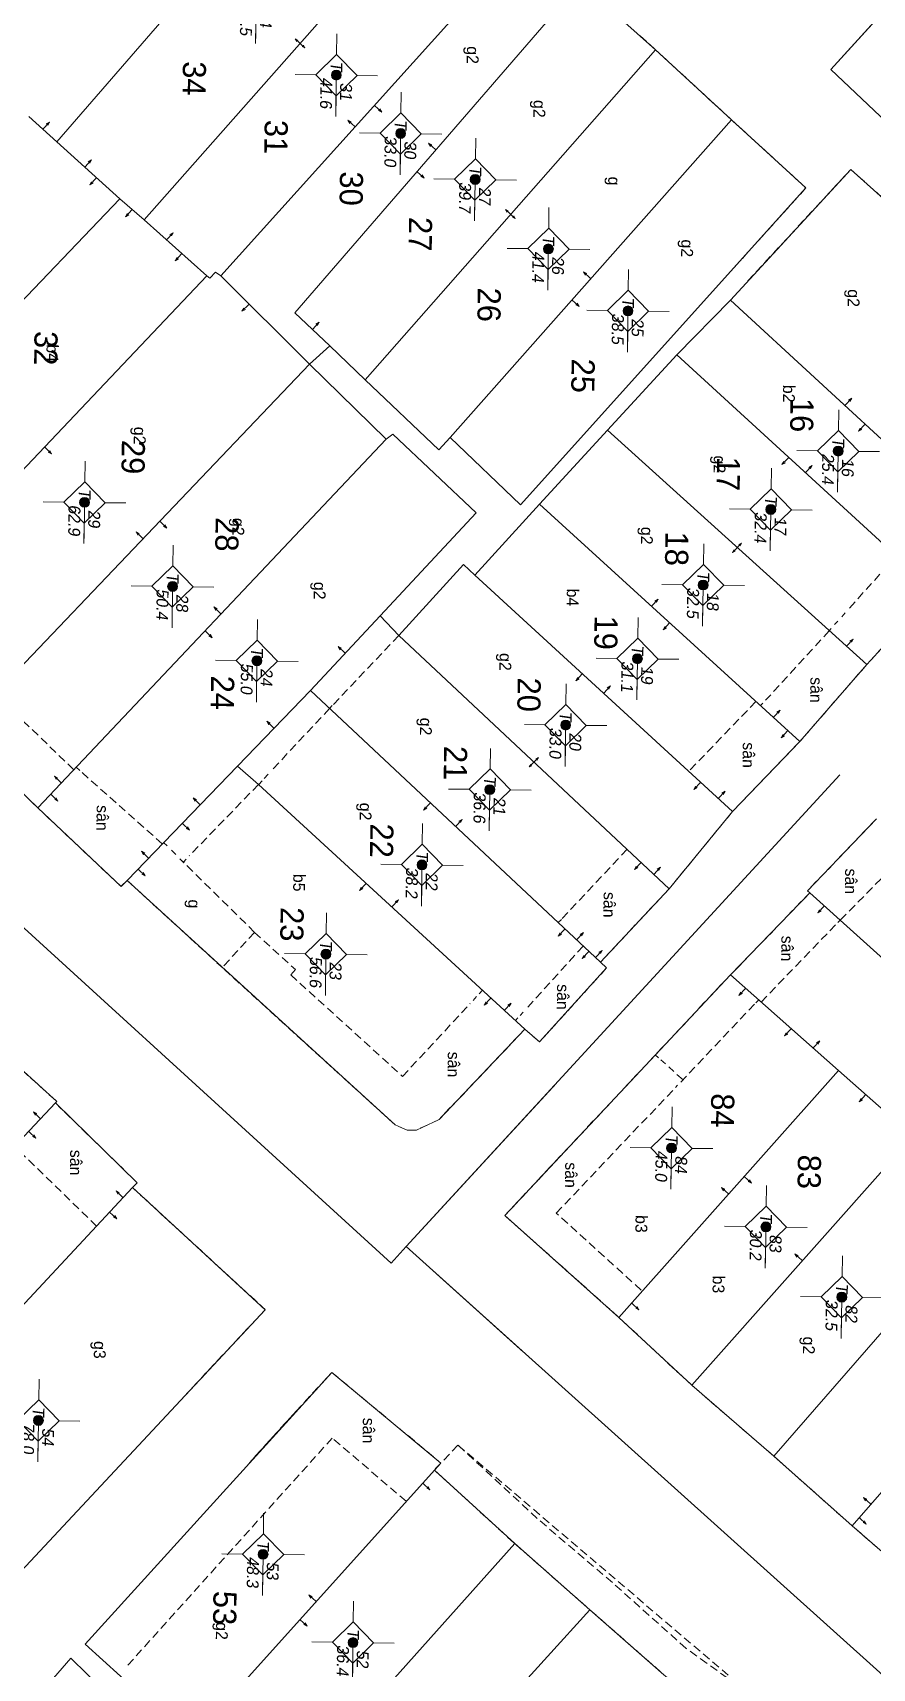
# Model space of a CAD drawing. Extents: x 601689 to 602595, y 1189742 to 1190763.
# Drawn here: x 602117.83 to 602143.24, y 1190524.76 to 1190574.29 of the extents above; entities that cross this region are included whole.
import ezdxf
from ezdxf.enums import TextEntityAlignment as Align

# ---------------------------------------------------------------- set-up
doc = ezdxf.new("R2010")
doc.units = 0
doc.header["$MEASUREMENT"] = 0
doc.linetypes.add('HIDDEN', pattern=[0.375, 0.25, -0.125])
for name, color, linetype in [('10', 250, 'Continuous'), ('11', 7, 'Continuous'), ('13', 7, 'Continuous'), ('14', 7, 'Continuous'), ('15', 7, 'Continuous'), ('16', 7, 'Continuous'), ('22', 7, 'Continuous'), ('53', 7, 'Continuous'), ('57', 7, 'Continuous')]:
    doc.layers.add(name, color=color, linetype=linetype)
doc.styles.add('TXT', font='vnshx.shx')

# ---------------------------------------------------------------- blocks, each defined once
blk = doc.blocks.new('NH3R')
at = {"layer": '16', "color": 7, "linetype": 'Continuous', "lineweight": 0}
for p, q in [((0, 0), (0.297, -0.005)), ((0.297, -0.005), (0.186, 0.031)), ((0.297, -0.005), (0.189, -0.033))]:
    blk.add_line(p, q, dxfattribs=at)
blk = doc.blocks.new('*M2137213721372137')
at = {"layer": '13', "color": 3, "linetype": 'Continuous', "lineweight": 0}
blk.add_line((602314.781, 1189788.764), (602315.801, 1189788.764), dxfattribs=at)
at = {"layer": '13', "color": 3, "linetype": 'Continuous', "lineweight": 0, "style": 'TXT', "oblique": 7.6055}
blk.add_text('T', height=0.36, dxfattribs=at).set_placement((602314.584, 1189788.764), align=Align.MIDDLE_RIGHT)
for s, p in [('52', (602314.931, 1189789.064)), ('36.4', (602314.781, 1189788.464))]:
    blk.add_text(s, height=0.36, dxfattribs=at).set_placement(p, align=Align.MIDDLE_LEFT)
blk = doc.blocks.new('*M2139213921392139')
at = {"layer": '13', "color": 3, "linetype": 'Continuous', "lineweight": 0}
blk.add_line((602312.149, 1189786.002), (602313.169, 1189786.002), dxfattribs=at)
at = {"layer": '13', "color": 3, "linetype": 'Continuous', "lineweight": 0, "style": 'TXT', "oblique": 7.6055}
for s, p in [('53', (602312.299, 1189786.302)), ('48.3', (602312.149, 1189785.702))]:
    blk.add_text(s, height=0.36, dxfattribs=at).set_placement(p, align=Align.MIDDLE_LEFT)
blk.add_text('T', height=0.36, dxfattribs=at).set_placement((602311.952, 1189786.002), align=Align.MIDDLE_RIGHT)
blk = doc.blocks.new('*M2146214621462146')
at = {"layer": '13', "color": 3, "linetype": 'Continuous', "lineweight": 0}
blk.add_line((602308.194, 1189779.144), (602309.214, 1189779.144), dxfattribs=at)
at = {"layer": '13', "color": 3, "linetype": 'Continuous', "lineweight": 0, "style": 'TXT', "oblique": 7.6055}
for s, p in [('54', (602308.344, 1189779.444)), ('78.0', (602308.194, 1189778.844))]:
    blk.add_text(s, height=0.36, dxfattribs=at).set_placement(p, align=Align.MIDDLE_LEFT)
blk.add_text('T', height=0.36, dxfattribs=at).set_placement((602307.997, 1189779.144), align=Align.MIDDLE_RIGHT)
blk = doc.blocks.new('CENTRD')
at = {"layer": '11', "linetype": 'Continuous', "lineweight": 0}
h = blk.add_hatch(color=2, dxfattribs=at)
edge = h.paths.add_edge_path()
edge.add_arc((0, 0), 0.15, 0, 360)
at = {"layer": '11', "color": 2, "linetype": 'Continuous', "lineweight": 0}
for p, q in [((0, 1.25), (0, 0.625)), ((0, 0.625), (-0.625, 0)), ((0.625, 0), (0, 0.625)), ((-0.625, 0), (-1.25, 0)), ((-0.625, 0), (0, -0.625)), ((0, -0.625), (0.625, 0)), ((1.25, 0), (0.625, 0)), ((0, -0.625), (0, -1.25))]:
    blk.add_line(p, q, dxfattribs=at)
blk.add_circle((0, 0), 0.15, dxfattribs=at)
blk = doc.blocks.new('*M2256225622562256')
at = {"layer": '13', "color": 3, "linetype": 'Continuous', "lineweight": 0}
blk.add_line((602304.107, 1189803.405), (602305.127, 1189803.405), dxfattribs=at)
at = {"layer": '13', "color": 3, "linetype": 'Continuous', "lineweight": 0, "style": 'TXT', "oblique": 7.6055}
for s, p in [('82', (602304.257, 1189803.705)), ('32.5', (602304.107, 1189803.105))]:
    blk.add_text(s, height=0.36, dxfattribs=at).set_placement(p, align=Align.MIDDLE_LEFT)
blk.add_text('T', height=0.36, dxfattribs=at).set_placement((602303.91, 1189803.405), align=Align.MIDDLE_RIGHT)
blk = doc.blocks.new('*M2257225722572257')
at = {"layer": '13', "color": 3, "linetype": 'Continuous', "lineweight": 0}
blk.add_line((602302.013, 1189801.078), (602303.033, 1189801.078), dxfattribs=at)
at = {"layer": '13', "color": 3, "linetype": 'Continuous', "lineweight": 0, "style": 'TXT', "oblique": 7.6055}
blk.add_text('T', height=0.36, dxfattribs=at).set_placement((602301.816, 1189801.078), align=Align.MIDDLE_RIGHT)
for s, p in [('83', (602302.163, 1189801.378)), ('30.2', (602302.013, 1189800.778))]:
    blk.add_text(s, height=0.36, dxfattribs=at).set_placement(p, align=Align.MIDDLE_LEFT)
blk = doc.blocks.new('*M2258225822582258')
at = {"layer": '13', "color": 3, "linetype": 'Continuous', "lineweight": 0}
blk.add_line((602299.668, 1189798.186), (602300.688, 1189798.186), dxfattribs=at)
at = {"layer": '13', "color": 3, "linetype": 'Continuous', "lineweight": 0, "style": 'TXT', "oblique": 7.6055}
blk.add_text('T', height=0.36, dxfattribs=at).set_placement((602299.471, 1189798.186), align=Align.MIDDLE_RIGHT)
for s, p in [('84', (602299.818, 1189798.486)), ('45.0', (602299.668, 1189797.886))]:
    blk.add_text(s, height=0.36, dxfattribs=at).set_placement(p, align=Align.MIDDLE_LEFT)
blk = doc.blocks.new('NH3')
at = {"layer": '16', "color": 7, "linetype": 'Continuous', "lineweight": 0}
for p, q in [((-0.199, -0.002), (-0.113, 0.021)), ((0.197, -0.012), (0.107, 0.015)), ((-0.199, -0.002), (0.197, -0.012)), ((-0.199, -0.002), (-0.116, -0.035)), ((0.197, -0.012), (0.104, -0.027))]:
    blk.add_line(p, q, dxfattribs=at)
blk = doc.blocks.new('*M2265226522652265')
at = {"layer": '13', "color": 3, "linetype": 'Continuous', "lineweight": 0}
blk.add_line((602278.492, 1189802.924), (602279.512, 1189802.924), dxfattribs=at)
at = {"layer": '13', "color": 3, "linetype": 'Continuous', "lineweight": 0, "style": 'TXT', "oblique": 7.6055}
for s, p in [('16', (602278.642, 1189803.224)), ('25.4', (602278.492, 1189802.624))]:
    blk.add_text(s, height=0.36, dxfattribs=at).set_placement(p, align=Align.MIDDLE_LEFT)
blk.add_text('T', height=0.36, dxfattribs=at).set_placement((602278.295, 1189802.924), align=Align.MIDDLE_RIGHT)
blk = doc.blocks.new('*M2268226822682268')
at = {"layer": '13', "color": 3, "linetype": 'Continuous', "lineweight": 0}
blk.add_line((602280.29, 1189800.91), (602281.31, 1189800.91), dxfattribs=at)
at = {"layer": '13', "color": 3, "linetype": 'Continuous', "lineweight": 0, "style": 'TXT', "oblique": 7.6055}
for s, p in [('17', (602280.44, 1189801.21)), ('32.4', (602280.29, 1189800.61))]:
    blk.add_text(s, height=0.36, dxfattribs=at).set_placement(p, align=Align.MIDDLE_LEFT)
blk.add_text('T', height=0.36, dxfattribs=at).set_placement((602280.093, 1189800.91), align=Align.MIDDLE_RIGHT)
blk = doc.blocks.new('*M2270227022702270')
at = {"layer": '13', "color": 3, "linetype": 'Continuous', "lineweight": 0}
blk.add_line((602282.607, 1189798.897), (602283.627, 1189798.897), dxfattribs=at)
at = {"layer": '13', "color": 3, "linetype": 'Continuous', "lineweight": 0, "style": 'TXT', "oblique": 7.6055}
for s, p in [('18', (602282.757, 1189799.197)), ('32.5', (602282.607, 1189798.597))]:
    blk.add_text(s, height=0.36, dxfattribs=at).set_placement(p, align=Align.MIDDLE_LEFT)
blk.add_text('T', height=0.36, dxfattribs=at).set_placement((602282.41, 1189798.897), align=Align.MIDDLE_RIGHT)
blk = doc.blocks.new('*M2272227222722272')
at = {"layer": '13', "color": 3, "linetype": 'Continuous', "lineweight": 0}
blk.add_line((602284.867, 1189796.939), (602285.887, 1189796.939), dxfattribs=at)
at = {"layer": '13', "color": 3, "linetype": 'Continuous', "lineweight": 0, "style": 'TXT', "oblique": 7.6055}
for s, p in [('19', (602285.017, 1189797.239)), ('31.1', (602284.867, 1189796.639))]:
    blk.add_text(s, height=0.36, dxfattribs=at).set_placement(p, align=Align.MIDDLE_LEFT)
blk.add_text('T', height=0.36, dxfattribs=at).set_placement((602284.67, 1189796.939), align=Align.MIDDLE_RIGHT)
blk = doc.blocks.new('*M2273227322732273')
at = {"layer": '13', "color": 3, "linetype": 'Continuous', "lineweight": 0}
blk.add_line((602274.342, 1189796.501), (602275.362, 1189796.501), dxfattribs=at)
at = {"layer": '13', "color": 3, "linetype": 'Continuous', "lineweight": 0, "style": 'TXT', "oblique": 7.6055}
for s, p in [('25', (602274.492, 1189796.801)), ('38.5', (602274.342, 1189796.201))]:
    blk.add_text(s, height=0.36, dxfattribs=at).set_placement(p, align=Align.MIDDLE_LEFT)
blk.add_text('T', height=0.36, dxfattribs=at).set_placement((602274.145, 1189796.501), align=Align.MIDDLE_RIGHT)
blk = doc.blocks.new('*M2275227522752275')
at = {"layer": '13', "color": 3, "linetype": 'Continuous', "lineweight": 0}
blk.add_line((602286.908, 1189794.796), (602287.928, 1189794.796), dxfattribs=at)
at = {"layer": '13', "color": 3, "linetype": 'Continuous', "lineweight": 0, "style": 'TXT', "oblique": 7.6055}
for s, p in [('20', (602287.058, 1189795.096)), ('33.0', (602286.908, 1189794.496))]:
    blk.add_text(s, height=0.36, dxfattribs=at).set_placement(p, align=Align.MIDDLE_LEFT)
blk.add_text('T', height=0.36, dxfattribs=at).set_placement((602286.711, 1189794.796), align=Align.MIDDLE_RIGHT)
blk = doc.blocks.new('*M2277227722772277')
at = {"layer": '13', "color": 3, "linetype": 'Continuous', "lineweight": 0}
blk.add_line((602272.5, 1189794.064), (602273.52, 1189794.064), dxfattribs=at)
at = {"layer": '13', "color": 3, "linetype": 'Continuous', "lineweight": 0, "style": 'TXT', "oblique": 7.6055}
for s, p in [('26', (602272.65, 1189794.364)), ('41.4', (602272.5, 1189793.764))]:
    blk.add_text(s, height=0.36, dxfattribs=at).set_placement(p, align=Align.MIDDLE_LEFT)
blk.add_text('T', height=0.36, dxfattribs=at).set_placement((602272.303, 1189794.064), align=Align.MIDDLE_RIGHT)
blk = doc.blocks.new('*M2278227822782278')
at = {"layer": '13', "color": 3, "linetype": 'Continuous', "lineweight": 0}
blk.add_line((602288.896, 1189792.528), (602289.916, 1189792.528), dxfattribs=at)
at = {"layer": '13', "color": 3, "linetype": 'Continuous', "lineweight": 0, "style": 'TXT', "oblique": 7.6055}
for s, p in [('21', (602289.046, 1189792.828)), ('36.6', (602288.896, 1189792.228))]:
    blk.add_text(s, height=0.36, dxfattribs=at).set_placement(p, align=Align.MIDDLE_LEFT)
blk.add_text('T', height=0.36, dxfattribs=at).set_placement((602288.699, 1189792.528), align=Align.MIDDLE_RIGHT)
blk = doc.blocks.new('*M2279227922792279')
at = {"layer": '13', "color": 3, "linetype": 'Continuous', "lineweight": 0}
blk.add_line((602270.429, 1189791.818), (602271.449, 1189791.818), dxfattribs=at)
at = {"layer": '13', "color": 3, "linetype": 'Continuous', "lineweight": 0, "style": 'TXT', "oblique": 7.6055}
for s, p in [('27', (602270.579, 1189792.118)), ('39.7', (602270.429, 1189791.518))]:
    blk.add_text(s, height=0.36, dxfattribs=at).set_placement(p, align=Align.MIDDLE_LEFT)
blk.add_text('T', height=0.36, dxfattribs=at).set_placement((602270.232, 1189791.818), align=Align.MIDDLE_RIGHT)
blk = doc.blocks.new('*M2282228222822282')
at = {"layer": '13', "color": 3, "linetype": 'Continuous', "lineweight": 0}
blk.add_line((602291.203, 1189790.51), (602292.223, 1189790.51), dxfattribs=at)
at = {"layer": '13', "color": 3, "linetype": 'Continuous', "lineweight": 0, "style": 'TXT', "oblique": 7.6055}
for s, p in [('22', (602291.353, 1189790.81)), ('38.2', (602291.203, 1189790.21))]:
    blk.add_text(s, height=0.36, dxfattribs=at).set_placement(p, align=Align.MIDDLE_LEFT)
blk.add_text('T', height=0.36, dxfattribs=at).set_placement((602291.006, 1189790.51), align=Align.MIDDLE_RIGHT)
blk = doc.blocks.new('*M2283228322832283')
at = {"layer": '13', "color": 3, "linetype": 'Continuous', "lineweight": 0}
blk.add_line((602269.068, 1189789.542), (602270.088, 1189789.542), dxfattribs=at)
at = {"layer": '13', "color": 3, "linetype": 'Continuous', "lineweight": 0, "style": 'TXT', "oblique": 7.6055}
for s, p in [('30', (602269.218, 1189789.842)), ('33.0', (602269.068, 1189789.242))]:
    blk.add_text(s, height=0.36, dxfattribs=at).set_placement(p, align=Align.MIDDLE_LEFT)
blk.add_text('T', height=0.36, dxfattribs=at).set_placement((602268.871, 1189789.542), align=Align.MIDDLE_RIGHT)
blk = doc.blocks.new('*M2285228522852285')
at = {"layer": '13', "color": 3, "linetype": 'Continuous', "lineweight": 0}
blk.add_line((602293.948, 1189787.642), (602294.968, 1189787.642), dxfattribs=at)
at = {"layer": '13', "color": 3, "linetype": 'Continuous', "lineweight": 0, "style": 'TXT', "oblique": 7.6055}
for s, p in [('23', (602294.098, 1189787.942)), ('56.6', (602293.948, 1189787.342))]:
    blk.add_text(s, height=0.36, dxfattribs=at).set_placement(p, align=Align.MIDDLE_LEFT)
blk.add_text('T', height=0.36, dxfattribs=at).set_placement((602293.751, 1189787.642), align=Align.MIDDLE_RIGHT)
blk = doc.blocks.new('*M2286228622862286')
at = {"layer": '13', "color": 3, "linetype": 'Continuous', "lineweight": 0}
blk.add_line((602267.33, 1189787.571), (602268.35, 1189787.571), dxfattribs=at)
at = {"layer": '13', "color": 3, "linetype": 'Continuous', "lineweight": 0, "style": 'TXT', "oblique": 7.6055}
for s, p in [('31', (602267.48, 1189787.871)), ('41.6', (602267.33, 1189787.271))]:
    blk.add_text(s, height=0.36, dxfattribs=at).set_placement(p, align=Align.MIDDLE_LEFT)
blk.add_text('T', height=0.36, dxfattribs=at).set_placement((602267.133, 1189787.571), align=Align.MIDDLE_RIGHT)
blk = doc.blocks.new('*M2288228822882288')
at = {"layer": '13', "color": 3, "linetype": 'Continuous', "lineweight": 0}
blk.add_line((602285.098, 1189785.424), (602286.118, 1189785.424), dxfattribs=at)
at = {"layer": '13', "color": 3, "linetype": 'Continuous', "lineweight": 0, "style": 'TXT', "oblique": 7.6055}
for s, p in [('24', (602285.248, 1189785.724)), ('55.0', (602285.098, 1189785.124))]:
    blk.add_text(s, height=0.36, dxfattribs=at).set_placement(p, align=Align.MIDDLE_LEFT)
blk.add_text('T', height=0.36, dxfattribs=at).set_placement((602284.901, 1189785.424), align=Align.MIDDLE_RIGHT)
blk = doc.blocks.new('*M2290229022902290')
at = {"layer": '13', "color": 3, "linetype": 'Continuous', "lineweight": 0}
blk.add_line((602265.158, 1189785.114), (602266.178, 1189785.114), dxfattribs=at)
at = {"layer": '13', "color": 3, "linetype": 'Continuous', "lineweight": 0, "style": 'TXT', "oblique": 7.6055}
for s, p in [('34', (602265.308, 1189785.414)), ('51.5', (602265.158, 1189784.814))]:
    blk.add_text(s, height=0.36, dxfattribs=at).set_placement(p, align=Align.MIDDLE_LEFT)
blk.add_text('T', height=0.36, dxfattribs=at).set_placement((602264.961, 1189785.114), align=Align.MIDDLE_RIGHT)
blk = doc.blocks.new('*M2291229122912291')
at = {"layer": '13', "color": 3, "linetype": 'Continuous', "lineweight": 0}
blk.add_line((602282.885, 1189782.839), (602283.905, 1189782.839), dxfattribs=at)
at = {"layer": '13', "color": 3, "linetype": 'Continuous', "lineweight": 0, "style": 'TXT', "oblique": 7.6055}
blk.add_text('T', height=0.36, dxfattribs=at).set_placement((602282.688, 1189782.839), align=Align.MIDDLE_RIGHT)
for s, p in [('28', (602283.035, 1189783.139)), ('50.4', (602282.885, 1189782.539))]:
    blk.add_text(s, height=0.36, dxfattribs=at).set_placement(p, align=Align.MIDDLE_LEFT)
blk = doc.blocks.new('*M2295229522952295')
at = {"layer": '13', "color": 3, "linetype": 'Continuous', "lineweight": 0}
blk.add_line((602280.377, 1189780.137), (602281.397, 1189780.137), dxfattribs=at)
at = {"layer": '13', "color": 3, "linetype": 'Continuous', "lineweight": 0, "style": 'TXT', "oblique": 7.6055}
for s, p in [('29', (602280.527, 1189780.437)), ('62.9', (602280.377, 1189779.837))]:
    blk.add_text(s, height=0.36, dxfattribs=at).set_placement(p, align=Align.MIDDLE_LEFT)
blk.add_text('T', height=0.36, dxfattribs=at).set_placement((602280.18, 1189780.137), align=Align.MIDDLE_RIGHT)

msp = doc.modelspace()

# ---------------------------------------------------------------- linework, layer by layer
at = {"layer": '10', "color": 7, "linetype": 'Continuous', "lineweight": 0}
for p, q in [((602127.857, 1190581.732), (602118.559, 1190570.979)), ((602130.624, 1190579.284), (602121.197, 1190568.623)), ((602132.836, 1190577.264), (602123.524, 1190566.921)), ((602136.679, 1190573.77), (602134.406, 1190575.803)), ((602136.679, 1190573.77), (602127.891, 1190563.781)), ((602138.979, 1190571.649), (602136.679, 1190573.77)), ((602117.709, 1190571.751), (602118.559, 1190570.979)), ((602138.979, 1190571.649), (602130.458, 1190562.035)), ((602118.559, 1190570.979), (602120.465, 1190569.253)), ((602110.016, 1190558.356), (602120.465, 1190569.253)), ((602120.465, 1190569.253), (602121.197, 1190568.623)), ((602121.197, 1190568.623), (602123.094, 1190566.927)), ((602123.524, 1190566.921), (602126.207, 1190564.254)), ((602138.945, 1190566.19), (602137.321, 1190564.531)), ((602147.092, 1190558.678), (602138.945, 1190566.19)), ((602126.207, 1190564.254), (602126.815, 1190564.806)), ((602126.815, 1190564.806), (602127.891, 1190563.781)), ((602137.321, 1190564.531), (602135.22, 1190562.25)), ((602145.115, 1190557.394), (602137.321, 1190564.531)), ((602115.594, 1190553.119), (602126.207, 1190564.254)), ((602126.207, 1190564.254), (602128.527, 1190561.983)), ((602117.982, 1190550.816), (602128.527, 1190561.983)), ((602133.169, 1190560.008), (602135.22, 1190562.25)), ((602143.073, 1190555.153), (602135.22, 1190562.25)), ((602131.21, 1190557.865), (602133.169, 1190560.008)), ((602141.051, 1190552.83), (602133.169, 1190560.008)), ((602139.012, 1190550.708), (602131.21, 1190557.865)), ((602145.115, 1190557.394), (602143.073, 1190555.153)), ((602128.343, 1190556.635), (602126.232, 1190554.373)), ((602128.905, 1190556.036), (602128.343, 1190556.635)), ((602137.09, 1190548.364), (602128.905, 1190556.036)), ((602143.073, 1190555.153), (602141.051, 1190552.83)), ((602124.02, 1190552.083), (602126.232, 1190554.373)), ((602126.232, 1190554.373), (602135.009, 1190546.143)), ((602117.982, 1190550.816), (602115.594, 1190553.119)), ((602141.051, 1190552.83), (602139.012, 1190550.708)), ((602120.683, 1190548.619), (602124.02, 1190552.083)), ((602139.012, 1190550.708), (602137.09, 1190548.364)), ((602137.09, 1190548.364), (602135.009, 1190546.143)), ((602141.348, 1190548.246), (602138.944, 1190545.759)), ((602141.348, 1190548.246), (602151.207, 1190539.35)), ((602138.944, 1190545.759), (602142.214, 1190542.864)), ((602135.572, 1190535.384), (602142.214, 1190542.864)), ((602142.214, 1190542.864), (602144.468, 1190540.872)), ((602118.511, 1190541.879), (602108.626, 1190531.363)), ((602137.774, 1190533.333), (602144.468, 1190540.872)), ((602120.846, 1190539.317), (602111.132, 1190528.889)), ((602146.859, 1190538.76), (602140.255, 1190531.19)), ((602142.626, 1190529.077), (602149.362, 1190536.805)), ((602137.774, 1190533.333), (602135.572, 1190535.384)), ((602140.255, 1190531.19), (602137.774, 1190533.333)), ((602129.988, 1190530.76), (602122.626, 1190522.581)), ((602129.988, 1190530.76), (602132.418, 1190528.536)), ((602142.626, 1190529.077), (602140.255, 1190531.19)), ((602144.869, 1190527.127), (602142.626, 1190529.077)), ((602132.418, 1190528.536), (602125.106, 1190520.357)), ((602132.418, 1190528.536), (602134.691, 1190526.535)), ((602134.691, 1190526.535), (602127.278, 1190518.367)), ((602134.691, 1190526.535), (602136.934, 1190524.564))]:
    msp.add_line(p, q, dxfattribs=at)
for points in [[(602134.406, 1190575.803), (602125.759, 1190565.81), (602126.815, 1190564.806)], [(602138.979, 1190571.649), (602141.231, 1190569.588), (602132.589, 1190559.996), (602130.458, 1190562.035)], [(602138.945, 1190566.19), (602142.589, 1190570.149), (602150.255, 1190563.264), (602149.706, 1190562.622), (602150.14, 1190562.226), (602147.092, 1190558.678)], [(602112.583, 1190555.94), (602113.281, 1190556.571), (602123.094, 1190566.927)], [(602123.524, 1190566.921), (602123.355, 1190567.033), (602123.183, 1190566.856), (602123.094, 1190566.927)], [(602127.891, 1190563.781), (602130.122, 1190561.66), (602130.458, 1190562.035)], [(602128.527, 1190561.983), (602128.729, 1190562.13), (602131.245, 1190559.745), (602128.343, 1190556.635)], [(602131.21, 1190557.865), (602130.865, 1190558.18), (602128.905, 1190556.036)], [(602132.722, 1190544.114), (602124.662, 1190551.525), (602124.02, 1190552.083)], [(602117.982, 1190550.816), (602120.5, 1190548.432), (602120.683, 1190548.619)], [(602143.369, 1190550.488), (602141.279, 1190548.307), (602141.348, 1190548.246)], [(602132.722, 1190544.114), (602130.124, 1190541.379), (602129.44, 1190541.058), (602129.16, 1190541.052), (602128.792, 1190541.217), (602120.683, 1190548.619)], [(602132.722, 1190544.114), (602133.166, 1190543.727), (602135.197, 1190545.97), (602135.009, 1190546.143)], [(602138.944, 1190545.759), (602132.115, 1190538.472), (602135.572, 1190535.384)], [(602118.511, 1190541.879), (602118.551, 1190541.928), (602116.101, 1190544.141), (602105.492, 1190532.567)], [(602118.511, 1190541.879), (602120.987, 1190539.465), (602120.846, 1190539.317)], [(602120.846, 1190539.317), (602124.864, 1190535.621), (602115.04, 1190525.105)], [(602122.626, 1190522.581), (602119.416, 1190525.495), (602126.879, 1190533.723), (602130.182, 1190530.978), (602129.988, 1190530.76)], [(602126.619, 1190514.026), (602126.678, 1190513.975), (602128.639, 1190516.238), (602128.62, 1190516.298), (602119.967, 1190524.098), (602118.98, 1190525.071), (602116.805, 1190522.561)]]:
    msp.add_lwpolyline(points, dxfattribs=at)
at = {"layer": '14', "color": 6, "linetype": 'HIDDEN', "lineweight": 0}
for p, q in [((602143.969, 1190558.45), (602142.526, 1190556.84)), ((602142.201, 1190556.474), (602142.1, 1190556.366)), ((602142.415, 1190556.721), (602142.313, 1190556.603)), ((602128.905, 1190556.036), (602126.895, 1190553.914)), ((602119.068, 1190551.971), (602116.69, 1190554.264)), ((602139.718, 1190554.038), (602137.688, 1190551.925)), ((602139.928, 1190553.985), (602139.857, 1190553.916)), ((602126.814, 1190553.826), (602125.038, 1190551.929)), ((602126.895, 1190553.914), (602126.814, 1190553.826)), ((602119.248, 1190551.949), (602119.139, 1190552.051)), ((602121.748, 1190549.725), (602119.248, 1190551.949)), ((602124.662, 1190551.525), (602122.563, 1190549.363)), ((602124.774, 1190551.633), (602124.672, 1190551.524)), ((602124.957, 1190551.84), (602124.835, 1190551.702)), ((602121.897, 1190549.662), (602121.788, 1190549.764)), ((602122.153, 1190549.399), (602122.025, 1190549.531)), ((602135.816, 1190549.561), (602133.827, 1190547.439)), ((602142.278, 1190547.422), (602144.387, 1190549.564)), ((602122.4, 1190549.155), (602122.281, 1190549.277)), ((602124.541, 1190547.046), (602122.291, 1190549.267)), ((602122.471, 1190549.264), (602122.39, 1190549.175)), ((602133.827, 1190547.439), (602133.735, 1190547.34)), ((602139.873, 1190544.936), (602142.196, 1190547.343)), ((602142.196, 1190547.343), (602142.278, 1190547.422)), ((602124.541, 1190547.046), (602123.567, 1190545.989)), ((602124.47, 1190546.967), (602124.541, 1190547.046)), ((602124.541, 1190547.046), (602125.776, 1190545.919)), ((602134.486, 1190546.629), (602132.76, 1190544.723)), ((602125.634, 1190545.761), (602125.776, 1190545.919)), ((602125.634, 1190545.761), (602129.021, 1190542.684)), ((602131.153, 1190544.986), (602131.255, 1190545.104)), ((602131.336, 1190545.183), (602131.438, 1190545.291)), ((602129.021, 1190542.684), (602131.072, 1190544.896)), ((602132.669, 1190544.625), (602132.578, 1190544.526)), ((602137.44, 1190542.509), (602139.713, 1190544.917)), ((602139.713, 1190544.917), (602139.804, 1190545.007)), ((602132.507, 1190544.457), (602132.435, 1190544.378)), ((602136.769, 1190543.248), (602136.671, 1190543.339)), ((602136.978, 1190543.065), (602136.84, 1190543.187)), ((602137.511, 1190542.578), (602137.076, 1190542.973)), ((602133.675, 1190538.54), (602137.348, 1190542.42)), ((602119.76, 1190538.151), (602117.391, 1190540.454)), ((602133.734, 1190538.489), (602133.675, 1190538.54)), ((602136.243, 1190536.215), (602133.734, 1190538.489)), ((602126.891, 1190531.733), (602120.625, 1190524.768)), ((602129.126, 1190529.822), (602126.891, 1190531.733))]:
    msp.add_line(p, q, dxfattribs=at)
msp.add_lwpolyline([(602141.999, 1190556.247), (602141.938, 1190556.178), (602140.009, 1190554.074)], dxfattribs=at)
at = {"layer": '22', "color": 7, "linetype": 'HIDDEN', "lineweight": 0}
for p, q in [((602136.679, 1190573.77), (602136.194, 1190574.207)), ((602138.979, 1190571.649), (602136.679, 1190573.77)), ((602138.979, 1190571.649), (602141.231, 1190569.588)), ((602139.472, 1190566.772), (602142.589, 1190570.149)), ((602150.255, 1190563.264), (602142.589, 1190570.149)), ((602141.231, 1190569.588), (602139.007, 1190567.119)), ((602145.115, 1190557.394), (602143.073, 1190555.153)), ((602143.073, 1190555.153), (602141.051, 1190552.83)), ((602117.982, 1190550.816), (602115.594, 1190553.119)), ((602141.051, 1190552.83), (602139.012, 1190550.708)), ((602117.982, 1190550.816), (602120.5, 1190548.432)), ((602139.012, 1190550.708), (602137.09, 1190548.364)), ((602143.369, 1190550.488), (602141.279, 1190548.307)), ((602120.683, 1190548.619), (602120.5, 1190548.432)), ((602123.586, 1190545.959), (602120.683, 1190548.619)), ((602137.09, 1190548.364), (602135.009, 1190546.143)), ((602141.348, 1190548.246), (602139.086, 1190545.897)), ((602141.279, 1190548.307), (602141.348, 1190548.246)), ((602135.197, 1190545.97), (602135.009, 1190546.143)), ((602128.792, 1190541.217), (602123.586, 1190545.959)), ((602138.944, 1190545.759), (602132.115, 1190538.472)), ((602135.197, 1190545.97), (602133.166, 1190543.727)), ((602139.086, 1190545.897), (602138.944, 1190545.759)), ((602116.101, 1190544.141), (602118.551, 1190541.928)), ((602128.792, 1190541.217), (602125.334, 1190544.365)), ((602132.722, 1190544.114), (602130.124, 1190541.379)), ((602133.166, 1190543.727), (602132.722, 1190544.114)), ((602132.275, 1190543.64), (602130.124, 1190541.379)), ((602118.551, 1190541.928), (602118.511, 1190541.879)), ((602118.511, 1190541.879), (602120.987, 1190539.465)), ((602129.16, 1190541.052), (602128.792, 1190541.217)), ((602129.16, 1190541.052), (602128.792, 1190541.217)), ((602130.124, 1190541.379), (602129.44, 1190541.058)), ((602130.124, 1190541.379), (602129.44, 1190541.058)), ((602134.793, 1190541.335), (602132.115, 1190538.472)), ((602129.44, 1190541.058), (602129.16, 1190541.052)), ((602129.44, 1190541.058), (602129.16, 1190541.052)), ((602120.987, 1190539.465), (602120.846, 1190539.317)), ((602120.846, 1190539.317), (602124.864, 1190535.621)), ((602121.092, 1190539.093), (602124.864, 1190535.621)), ((602135.572, 1190535.384), (602132.115, 1190538.472)), ((602134.574, 1190536.278), (602132.115, 1190538.472)), ((602124.864, 1190535.621), (602122.318, 1190532.896)), ((602124.864, 1190535.621), (602122.379, 1190532.965)), ((602137.774, 1190533.333), (602135.572, 1190535.384)), ((602125.793, 1190532.538), (602126.879, 1190533.723)), ((602125.793, 1190532.538), (602126.879, 1190533.723)), ((602126.879, 1190533.723), (602130.182, 1190530.978)), ((602126.879, 1190533.723), (602129.756, 1190531.333)), ((602140.255, 1190531.19), (602137.774, 1190533.333)), ((602124.391, 1190530.987), (602125.793, 1190532.538)), ((602124.564, 1190531.185), (602125.793, 1190532.538)), ((602130.698, 1190531.521), (602130.182, 1190530.978)), ((602130.698, 1190531.521), (602130.182, 1190530.978)), ((602133.098, 1190529.298), (602130.698, 1190531.521)), ((602130.698, 1190531.521), (602149.194, 1190515.767)), ((602130.182, 1190530.978), (602129.979, 1190530.77)), ((602142.626, 1190529.077), (602140.255, 1190531.19)), ((602135.372, 1190527.356), (602133.098, 1190529.298)), ((602144.869, 1190527.127), (602142.626, 1190529.077)), ((602137.605, 1190525.366), (602135.372, 1190527.356)), ((602140.06, 1190523.592), (602137.605, 1190525.366))]:
    msp.add_line(p, q, dxfattribs=at)
msp.add_lwpolyline([(602129.988, 1190530.76), (602132.418, 1190528.536), (602134.691, 1190526.535), (602136.934, 1190524.564), (602139.317, 1190522.612), (602141.57, 1190520.671), (602143.843, 1190518.65)], dxfattribs=at)
at = {"layer": '57', "color": 172, "linetype": 'Continuous', "lineweight": 0}
for points in [[(602153.179, 1190585.485), (602141.981, 1190573.178), (602152.673, 1190563.061), (602144.632, 1190554.311)], [(602151.769, 1190583.924), (602141.981, 1190573.178), (602152.673, 1190563.061), (602144.642, 1190554.321)], [(602129.132, 1190537.532), (602128.674, 1190537.029), (602123.567, 1190541.689), (602109.365, 1190554.655)], [(602129.132, 1190537.532), (602128.674, 1190537.029), (602123.567, 1190541.689), (602109.365, 1190554.655)], [(602142.257, 1190551.813), (602129.132, 1190537.532), (602154.796, 1190514.439)], [(602142.257, 1190551.813), (602129.132, 1190537.532), (602132.678, 1190534.333)], [(602133.679, 1190542.481), (602129.132, 1190537.532), (602154.796, 1190514.439)], [(602129.132, 1190537.532), (602128.674, 1190537.029), (602123.567, 1190541.689)]]:
    msp.add_lwpolyline(points, dxfattribs=at)

# ---------------------------------------------------------------- block references
at = {"layer": '11', "color": 2, "linetype": 'Continuous', "lineweight": 0, "rotation": 269.1680420500809}
for p in [(602124.592, 1190575.211), (602127.017, 1190573.004), (602128.963, 1190571.237), (602131.219, 1190569.843), (602133.435, 1190567.74), (602135.845, 1190565.863), (602142.207, 1190561.62), (602119.395, 1190560.066), (602140.167, 1190559.851), (602122.06, 1190557.519), (602138.12, 1190557.564), (602124.613, 1190555.269), (602136.13, 1190555.332), (602133.957, 1190553.323), (602131.661, 1190551.368), (602129.609, 1190549.09), (602126.702, 1190546.387), (602137.162, 1190540.515), (602140.019, 1190538.128), (602142.316, 1190536.001), (602117.998, 1190532.266), (602124.798, 1190528.212), (602127.521, 1190525.54)]:
    msp.add_blockref('CENTRD', p, dxfattribs=at)
at = {"layer": '13', "color": 3, "linetype": 'Continuous', "lineweight": 0, "rotation": 269.1680420500809}
for name in ['*M2290229022902290', '*M2286228622862286', '*M2283228322832283', '*M2279227922792279', '*M2277227722772277', '*M2273227322732273', '*M2265226522652265', '*M2295229522952295', '*M2268226822682268', '*M2291229122912291', '*M2270227022702270', '*M2288228822882288', '*M2272227222722272', '*M2275227522752275', '*M2278227822782278', '*M2282228222822282', '*M2285228522852285', '*M2258225822582258', '*M2257225722572257', '*M2256225622562256', '*M2146214621462146', '*M2139213921392139', '*M2137213721372137']:
    msp.add_blockref(name, (-578790.27, 1810052.359), dxfattribs=at)
at = {"layer": '16', "color": 7, "linetype": 'Continuous', "lineweight": 0}
for name, p, rotation in [('NH3', (602125.91, 1190573.959), 138.5102294961055), ('NH3R', (602128.175, 1190572.088), 317.999359801125), ('NH3R', (602118.135, 1190571.365), 47.74470593611685), ('NH3R', (602127.586, 1190571.435), 137.9993598011249), ('NH3R', (602124.372, 1190566.059), 224.8842114277797), ('NH3R', (602126.292, 1190565.303), 47.3946923375653), ('NH3R', (602142.411, 1190563.002), 47.31949122250485), ('NH3R', (602143.024, 1190562.433), 227.3194912225049), ('NH3R', (602118.183, 1190561.744), 316.5447026497982), ('NH3R', (602121.672, 1190559.496), 316.3751501947097), ('NH3R', (602121.165, 1190558.963), 136.3751501947096), ('NH3R', (602123.523, 1190556.691), 136.6298636046161), ('NH3R', (602123.047, 1190556.176), 316.6298636046162), ('NH3R', (602127.287, 1190555.499), 136.9603629491518), ('NH3R', (602134.469, 1190554.88), 227.4612075762393), ('NH3R', (602135.112, 1190554.291), 47.46120757623929), ('NH3R', (602125.126, 1190553.228), 135.9974044589258), ('NH3', (602132.992, 1190552.201), 46.8564843576097), ('NH3R', (602118.693, 1190551.566), 136.0727194552933), ('NH3R', (602138.045, 1190551.591), 227.4612075762393), ('NH3R', (602122.894, 1190550.909), 136.0727194552933), ('NH3R', (602138.578, 1190551.103), 47.46120757623929), ('NH3R', (602129.856, 1190550.963), 227.3946923375652), ('NH3R', (602122.357, 1190550.346), 316.0727194552932), ('NH3R', (602130.625, 1190550.253), 47.3946923375653), ('NH3R', (602121.331, 1190549.29), 136.0727194552933), ('NH3R', (602136.241, 1190549.165), 227.4612075762393), ('NH3R', (602136.626, 1190548.801), 47.46120757623929), ('NH3R', (602127.922, 1190548.53), 227.3946923375652), ('NH3R', (602128.692, 1190547.819), 47.3946923375653), ('NH3R', (602133.933, 1190547.147), 227.4612075762393), ('NH3R', (602134.289, 1190546.822), 47.46120757623929), ('NH3R', (602134.664, 1190546.467), 227.4612075762393), ('NH3R', (602134.861, 1190546.284), 47.46120757623929), ('NH3R', (602131.694, 1190545.058), 227.3946923375652), ('NH3R', (602132.1, 1190544.682), 47.3946923375653), ('NH3R', (602117.708, 1190541.019), 317.0355441510694), ('NH3R', (602120.561, 1190539.01), 137.0355441510693), ('NH3R', (602120.155, 1190538.576), 317.0355441510694), ('NH3R', (602126.403, 1190526.78), 138.0180835942411)]:
    msp.add_blockref(name, p, dxfattribs=dict(at, rotation=rotation))
for name, p, xscale, yscale, rotation in [('NH3R', (602130.027, 1190570.742), 1.000001136528984, 1.000001136528984, 139.1250185240735), ('NH3R', (602119.399, 1190570.218), 1.000002000065068, 1.000002000065068, 47.8390283264905), ('NH3R', (602119.754, 1190569.893), 1.000002000065068, 1.000002000065068, 227.8390283264905), ('NH3R', (602129.457, 1190570.08), 1.000001136528984, 1.000001136528984, 319.1250185240735), ('NH3R', (602120.832, 1190568.938), 0.9999977708811174, 0.9999977708811174, 229.2585533829559), ('NH3', (602132.28, 1190568.791), 1.000001199185168, 1.000001199185168, 138.5478791766868), ('NH3R', (602121.878, 1190568.014), 1.000001155990457, 1.000001155990457, 48.19791728588719), ('NH3R', (602122.343, 1190567.597), 1.000001155990457, 1.000001155990457, 228.1979172858872), ('NH3R', (602134.714, 1190566.847), 0.9999989075102143, 0.9999989075102143, 138.4436405219175), ('NH3R', (602134.144, 1190566.195), 0.9999989075102143, 0.9999989075102143, 318.4436405219175), ('NH3R', (602140.71, 1190561.425), 1.00000106673873, 1.00000106673873, 227.517707781424), ('NH3R', (602141.213, 1190560.968), 1.00000106673873, 1.00000106673873, 47.51770778142407), ('NH3', (602139.142, 1190558.696), 1.000002897655213, 1.000002897655213, 47.88666608920471), ('NH3R', (602136.557, 1190556.921), 0.9999976020481912, 0.9999976020481912, 47.6783681289316), ('NH3R', (602137.111, 1190556.424), 0.9999976020481915, 0.9999976020481915, 227.6783681289316), ('NH3R', (602142.461, 1190555.711), 1.00000106673873, 1.00000106673873, 47.51770778142407), ('NH3R', (602140.252, 1190553.56), 0.9999976020481912, 0.9999976020481912, 47.6783681289316), ('NH3R', (602140.686, 1190553.155), 0.9999976020481915, 0.9999976020481915, 227.6783681289316), ('NH3R', (602118.378, 1190551.231), 0.9999986849224836, 0.9999986849224836, 316.0916000813754), ('NH3R', (602121.018, 1190548.964), 0.9999986849224836, 0.9999986849224836, 316.0916000813754), ('NH3R', (602141.793, 1190547.849), 0.999997889840442, 0.999997889840442, 227.3759915296011), ('NH3R', (602139.409, 1190545.352), 0.999997889840442, 0.999997889840442, 227.3759915296011), ('NH3R', (602140.783, 1190544.123), 0.999997889840442, 0.999997889840442, 227.3759915296011), ('NH3R', (602141.444, 1190543.544), 0.9999982360388844, 0.9999982360388844, 47.94321355407329), ('NH3R', (602143.045, 1190542.132), 0.999997889840442, 0.999997889840442, 227.3759915296011), ('NH3R', (602118.064, 1190541.404), 0.9999987481317668, 0.9999987481317668, 136.7618663267387), ('NH3R', (602139.36, 1190539.652), 1.000001478476222, 1.000001478476222, 318.3972804208792), ('NH3R', (602138.894, 1190539.119), 1.00000151664021, 1.00000151664021, 138.3870649161315), ('NH3R', (602141.116, 1190537.108), 1.000001478476222, 1.000001478476222, 138.3972804208792), ('NH3R', (602135.958, 1190535.819), 1.000001478476222, 1.000001478476222, 318.3972804208792), ('NH3R', (602129.633, 1190530.365), 0.9999983901806913, 0.9999983901806913, 317.7823291003813), ('NH3R', (602143.195, 1190529.729), 1.000001478476222, 1.000001478476222, 138.3972804208792), ('NH3R', (602142.839, 1190529.324), 1.000001478476222, 1.000001478476222, 318.3972804208792), ('NH3R', (602125.916, 1190526.236), 0.9999983901806913, 0.9999983901806913, 317.7823291003813)]:
    msp.add_blockref(name, p, dxfattribs=dict(at, xscale=xscale, yscale=yscale, rotation=rotation))

# ---------------------------------------------------------------- texts
at = {"layer": '15', "color": 7, "linetype": 'Continuous', "lineweight": 0, "style": 'TXT'}
for s, p in [('g2', (602131.15, 1190573.877)), ('g2', (602133.167, 1190572.249)), ('g', (602135.426, 1190569.928)), ('g2', (602137.639, 1190568.027)), ('g2', (602142.679, 1190566.519)), ('b4', (602118.425, 1190564.851)), ('b2', (602140.72, 1190563.625)), ('g2', (602121.071, 1190562.354)), ('g2', (602138.62, 1190561.484)), ('g2', (602124.053, 1190559.593)), ('g2', (602136.421, 1190559.324)), ('g2', (602126.517, 1190557.659)), ('b4', (602134.174, 1190557.454)), ('g2', (602132.138, 1190555.503)), ('s%%169n', (602141.548, 1190554.773)), ('g2', (602129.731, 1190553.545)), ('s%%169n', (602139.501, 1190552.801)), ('s%%169n', (602119.944, 1190550.899)), ('g2', (602127.906, 1190550.97)), ('b5', (602125.896, 1190548.817)), ('s%%169n', (602142.599, 1190548.978)), ('s%%169n', (602135.289, 1190548.269)), ('g', (602122.715, 1190548.041)), ('s%%169n', (602140.67, 1190546.945)), ('s%%169n', (602133.88, 1190545.478)), ('s%%169n', (602130.572, 1190543.433)), ('s%%169n', (602119.141, 1190540.46)), ('s%%169n', (602134.126, 1190540.084)), ('b3', (602136.254, 1190538.485)), ('b3', (602138.59, 1190536.653)), ('g2', (602141.324, 1190534.805)), ('g3', (602119.861, 1190534.67)), ('s%%169n', (602128, 1190532.348)), ('g2', (602123.555, 1190526.158))]:
    msp.add_text(s, height=0.36, rotation=269.2144, dxfattribs=at).set_placement(p, align=Align.MIDDLE_LEFT)
at = {"layer": '53', "color": 200, "linetype": 'Continuous', "lineweight": 0, "style": 'TXT'}
for s, p in [('34', (602122.723, 1190573.422)), ('31', (602125.199, 1190571.648)), ('30', (602127.477, 1190570.087)), ('27', (602129.568, 1190568.708)), ('26', (602131.649, 1190566.57)), ('32', (602118.231, 1190565.254)), ('25', (602134.49, 1190564.42)), ('16', (602141.114, 1190563.229)), ('29', (602120.875, 1190561.957)), ('17', (602138.89, 1190561.45)), ('28', (602123.714, 1190559.618)), ('18', (602137.329, 1190559.181)), ('19', (602135.184, 1190556.641)), ('24', (602123.578, 1190554.82)), ('20', (602132.857, 1190554.762)), ('21', (602130.629, 1190552.692)), ('22', (602128.397, 1190550.343)), ('23', (602125.681, 1190547.811)), ('84', (602138.715, 1190542.172)), ('83', (602141.34, 1190540.315)), ('53', (602123.648, 1190527.107))]:
    msp.add_text(s, height=0.7, rotation=269.2144, dxfattribs=at).set_placement(p, align=Align.MIDDLE_LEFT)

doc.saveas('drawing.dxf')
